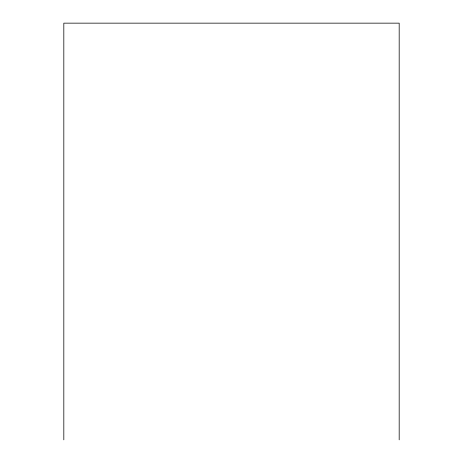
<?xml version="1.0" encoding="UTF-8"?>
<svg xmlns="http://www.w3.org/2000/svg" width="463" height="463" viewBox="0 0 463 463"><rect width="100%" height="100%" fill="white"/><g stroke="black" fill="none" stroke-linecap="round" stroke-linejoin="round"><path stroke-width="0.69" d="M399.181 439.85L399.181 23.15L63.819 23.15L63.819 439.85"/></g></svg>
